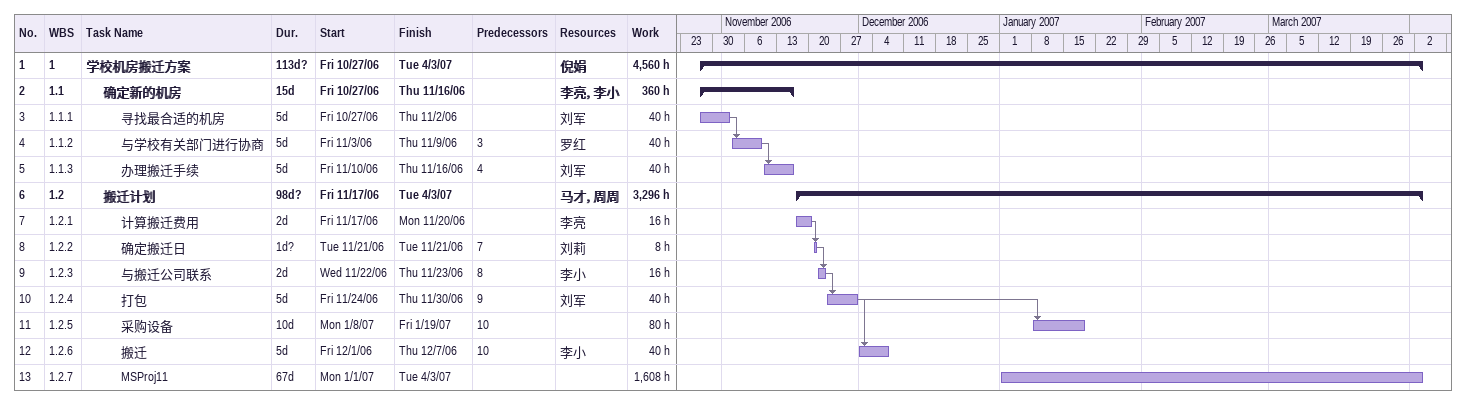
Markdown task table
| ID | WBS | Task | Duration | Start | Finish | Predecessors | Resources | Work (h) |
|---|---|---|---|---|---|---|---|---|
| 1 | 1 | **学校机房搬迁方案** | 113d? | 2006-10-27 | 2007-04-03 |  | 倪娟 | 4560 |
| 2 | 1.1 | **确定新的机房** | 15d | 2006-10-27 | 2006-11-16 |  | 李亮, 李小 | 360 |
| 3 | 1.1.1 | 寻找最合适的机房 | 5d | 2006-10-27 | 2006-11-02 |  | 刘军 | 40 |
| 4 | 1.1.2 | 与学校有关部门进行协商 | 5d | 2006-11-03 | 2006-11-09 | 3 | 罗红 | 40 |
| 5 | 1.1.3 | 办理搬迁手续 | 5d | 2006-11-10 | 2006-11-16 | 4 | 刘军 | 40 |
| 6 | 1.2 | **搬迁计划** | 98d? | 2006-11-17 | 2007-04-03 |  | 马才, 周周 | 3296 |
| 7 | 1.2.1 | 计算搬迁费用 | 2d | 2006-11-17 | 2006-11-20 |  | 李亮 | 16 |
| 8 | 1.2.2 | 确定搬迁日 | 1d? | 2006-11-21 | 2006-11-21 | 7 | 刘莉 | 8 |
| 9 | 1.2.3 | 与搬迁公司联系 | 2d | 2006-11-22 | 2006-11-23 | 8 | 李小 | 16 |
| 10 | 1.2.4 | 打包 | 5d | 2006-11-24 | 2006-11-30 | 9 | 刘军 | 40 |
| 11 | 1.2.5 | 采购设备 | 10d | 2007-01-08 | 2007-01-19 | 10 |  | 80 |
| 12 | 1.2.6 | 搬迁 | 5d | 2006-12-01 | 2006-12-07 | 10 | 李小 | 40 |
| 13 | 1.2.7 | MSProj11 | 67d | 2007-01-01 | 2007-04-03 |  |  | 1608 |
